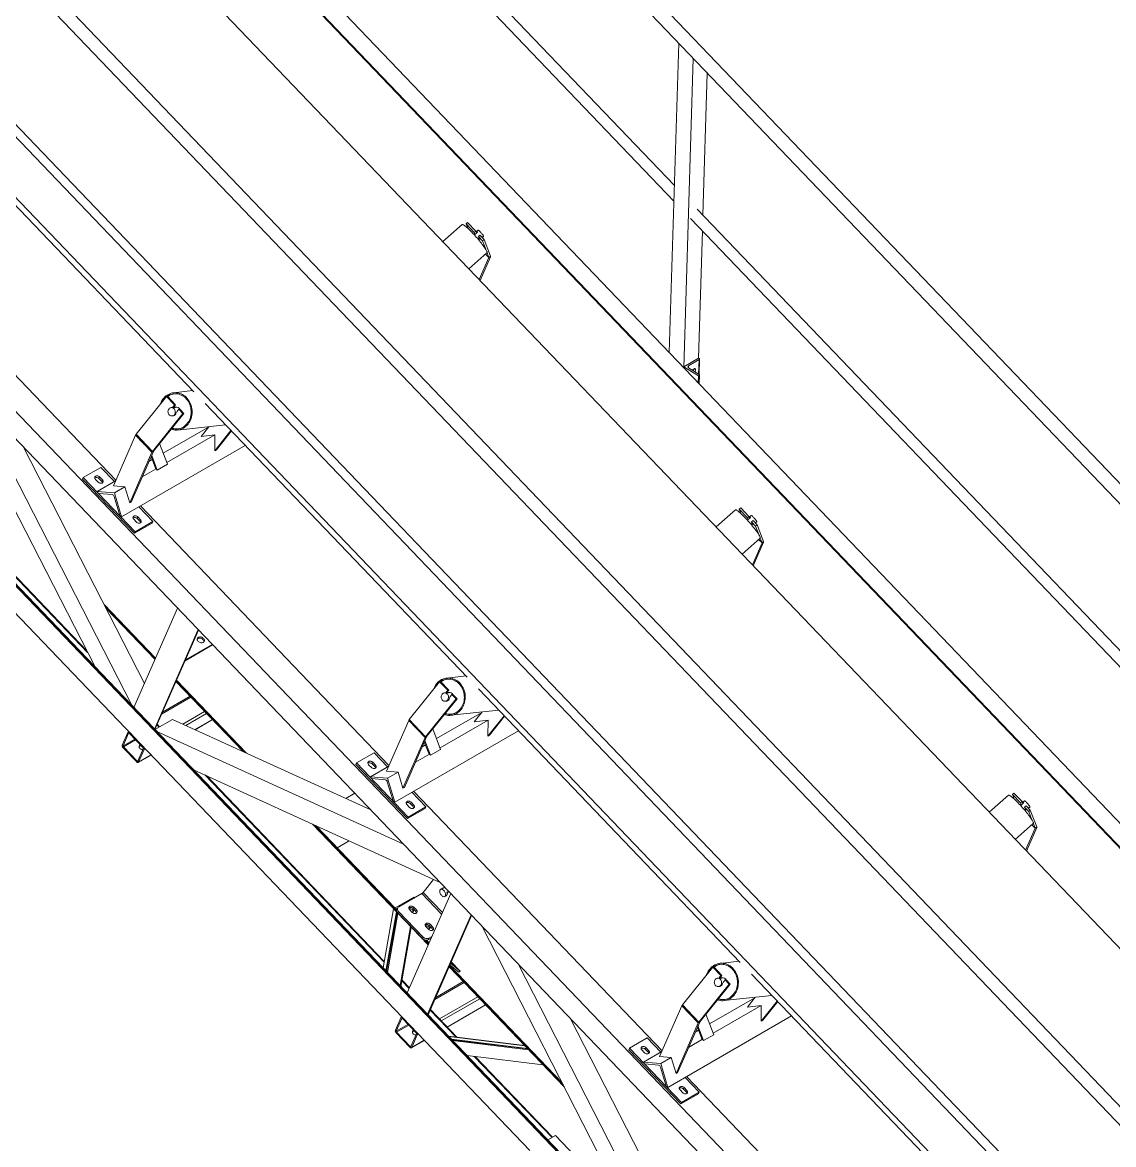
# Model space of a CAD drawing. Header units: millimetres. Extents: x 26816 to 90584, y 11074 to 56542.
# Drawn here: x 57001 to 59620, y 29909 to 32601 of the extents above; entities that cross this region are included whole.
import ezdxf

# ---------------------------------------------------------------- set-up
doc = ezdxf.new("R2010")
doc.units = ezdxf.units.MM
doc.layers.add('MAU_XANH', color=5, linetype='Continuous')

msp = doc.modelspace()

# ---------------------------------------------------------------- linework, layer by layer
at = {"layer": 'MAU_XANH', "linetype": 'Continuous', "lineweight": 0}
for p, q in [((50120.9, 40310.3), (67229.5, 22451.6)), ((49924.5, 40137.5), (68059.4, 21207.6)), ((49898.9, 40118.7), (68031.3, 21191.3)), ((49652, 39980.2), (67084.7, 21783.1)), ((49673, 39988.3), (67225.5, 21666.2)), ((49525.5, 39966.6), (66602.5, 22140.9)), ((54818, 33929.2), (60063, 28454.3)), ((62622.6, 28376), (57325, 33905.8)), ((54798.2, 33883.9), (60043.1, 28409)), ((57300.7, 33882.4), (62598.2, 28352.6)), ((54692.2, 33642.2), (59937.2, 28167.3)), ((54672.3, 33596.9), (58218.9, 29894.9)), ((54742.8, 33591.7), (59888.7, 28220.2)), ((59889.4, 28221.8), (54743.9, 33592.9)), ((57333.2, 33457.7), (58565, 32171.9)), ((58566.1, 32209.7), (57348.8, 33480.4)), ((57279, 33080.4), (62510.2, 27619.8)), ((57279.5, 33081.6), (62544.1, 27586.2)), ((57314.8, 33102), (62579.5, 27606.6)), ((57278.9, 33079.6), (62509.7, 27619.5)), ((58576.6, 32550.6), (58553.8, 31808.8)), ((58611.5, 32514.1), (58588.7, 31772.3)), ((58645.2, 32479), (58634.7, 32138.2)), ((56784.6, 32370.5), (57413.1, 31714.5)), ((59877.4, 30841), (58620.7, 32152.8)), ((56628.8, 32125), (57225.4, 31502.3)), ((58056.9, 32115.5), (58010.5, 32074.8)), ((58066.1, 32117.5), (58069.8, 32120.7)), ((58066.1, 32117.5), (58070.3, 32106.7)), ((58085.8, 32096.9), (58066.1, 32117.5)), ((58089.5, 32100.2), (58069.8, 32120.7)), ((58605.1, 32130), (59876.2, 30803.2)), ((58085.8, 32096.9), (58089.5, 32100.2)), ((58087.5, 32092.4), (58085.8, 32096.9)), ((58086.1, 32091.1), (58093.5, 32097.7)), ((58091.3, 32095.7), (58089.5, 32100.2)), ((58094.9, 32102.4), (58091.2, 32099.1)), ((58095.6, 32086.7), (58099.3, 32089.9)), ((58105.4, 32076.4), (58095.6, 32086.7)), ((58095.6, 32086.7), (58096.6, 32084)), ((58109.2, 32079.7), (58099.3, 32089.9)), ((58102.8, 32087.2), (58102.3, 32086.8)), ((58102.8, 32087.2), (58102.5, 32086.6)), ((58104.7, 32084.4), (58108.1, 32087.4)), ((58633.5, 32100.4), (58624.1, 31795.1)), ((58097.6, 32082.7), (58095.4, 32080.7)), ((58095.8, 32080.1), (58097.6, 32081.6)), ((58097.4, 32082.1), (58098.3, 32079.8)), ((58105.4, 32076.4), (58109.2, 32079.7)), ((58105.4, 32076.4), (58113.2, 32056.5)), ((58109.2, 32079.7), (58124.7, 32039.8)), ((58072.8, 32009.7), (58116.3, 32048)), ((58120.9, 32036.3), (58097.8, 31983.6)), ((58124.5, 32038.3), (58099.7, 31981.7)), ((58112.7, 32044.8), (58120.9, 32036.3)), ((58121, 32036.5), (58112.9, 32044.9)), ((58116.4, 32048.1), (58121, 32036.5)), ((58120.9, 32036.3), (58124.5, 32038.3)), ((58121, 32036.5), (58124.7, 32039.8)), ((56792.7, 31801.9), (57175.6, 31054.5)), ((58624.1, 31795.1), (58588.8, 31774.7)), ((58600.1, 31777), (58625.5, 31791.7)), ((58625.5, 31794.2), (58624.1, 31795.1)), ((58625.5, 31791.7), (58624.4, 31756.9)), ((58625.3, 31756.4), (58626.4, 31792.9)), ((58588.8, 31774.7), (58588.7, 31772.3)), ((58588.8, 31774.7), (58624.1, 31752.9)), ((58600.1, 31777), (58599.9, 31772)), ((58625.5, 31756.2), (58600.1, 31771.9)), ((58624.1, 31752.9), (58623.6, 31735.9)), ((58624.1, 31752.9), (58625.5, 31753.7)), ((58625.5, 31753.7), (58624.9, 31734.5)), ((58625.7, 31733.7), (58626.4, 31754.9)), ((56880.8, 31710), (57263.7, 30962.6)), ((57410.4, 31717.3), (57364.3, 31712.3)), ((57367.1, 31710), (57367, 31710)), ((57347, 31703.5), (57274.2, 31612.6)), ((57349.4, 31703.7), (57347, 31703.5)), ((57366.7, 31682.9), (57347, 31703.5)), ((57369.1, 31683.2), (57349.4, 31703.7)), ((57361.8, 31676.8), (57366.7, 31682.9)), ((57363.7, 31676.5), (57369.1, 31683.2)), ((57369.1, 31683.2), (57366.7, 31682.9)), ((57440.3, 31686.1), (58068.7, 31030.1)), ((57386.4, 31662.4), (57313.5, 31571.5)), ((57388.8, 31662.7), (57315.9, 31571.8)), ((57360.8, 31676.7), (57358.4, 31676.5)), ((57360.6, 31656.6), (57363, 31656.9)), ((57363.9, 31657), (57363.5, 31656.9)), ((57368.7, 31677), (57363.9, 31676.5)), ((57364, 31657), (57363.9, 31657)), ((57371.7, 31677.9), (57365.6, 31677.3)), ((57370.5, 31664.5), (57371.5, 31664.6)), ((57376.5, 31672.7), (57371.6, 31666.6)), ((57378.9, 31672.9), (57376.5, 31672.7)), ((57386.4, 31662.4), (57376.5, 31672.7)), ((57388.8, 31662.7), (57378.9, 31672.9)), ((57388.8, 31662.7), (57386.4, 31662.4)), ((57339.5, 31567.1), (57448, 31629.8)), ((57373.9, 31622.8), (57489.1, 31635.2)), ((57448.8, 31630.9), (57430.1, 31607.5)), ((57272.8, 31610.4), (57219.6, 31489)), ((57312.1, 31569.4), (57272.8, 31610.4)), ((57274.2, 31612.6), (57313.5, 31571.5)), ((57347.9, 31544.8), (57463.3, 31611.4)), ((57376, 31625.7), (57376.2, 31625.7)), ((57430.1, 31607.5), (57463.3, 31611.4)), ((57501.8, 31621.9), (57462.9, 31573.3)), ((57463.3, 31611.4), (57462.9, 31573.3)), ((57503, 31620.6), (57467, 31575.7)), ((57004.9, 31580.4), (57294.5, 31015)), ((57239.4, 31414.7), (57536.2, 31586)), ((57349.4, 31541.1), (57330.7, 31590.3)), ((57467, 31575.7), (57462.9, 31573.3)), ((57312.1, 31569.4), (57258.9, 31448)), ((57315.7, 31571.4), (57262.4, 31450)), ((57305.1, 31547.3), (57313.1, 31551.9)), ((57321, 31531), (57310.3, 31559.2)), ((57324.9, 31526.9), (57311.6, 31562.1)), ((57315.7, 31571.4), (57312.1, 31569.4)), ((57315.9, 31571.8), (57313.5, 31571.5)), ((57189.8, 31533.3), (57147.3, 31508.8)), ((57189.8, 31533.3), (57222.2, 31499.4)), ((57289.1, 31510.8), (57322.5, 31530.1)), ((57321, 31531), (57322.5, 31530.1)), ((57322.5, 31530.1), (57324.9, 31526.9)), ((57324.9, 31526.9), (57349.4, 31541.1)), ((57145.7, 31505.2), (57147.3, 31508.8)), ((57270.3, 31375.1), (57145.7, 31505.2)), ((57147.3, 31508.8), (57271.9, 31378.8)), ((57183.3, 31497.7), (57176.7, 31504.5)), ((57181, 31475.7), (57224.8, 31500.9)), ((57185, 31506.6), (57186.6, 31510.2)), ((57185, 31506.6), (57191.6, 31499.7)), ((57186.6, 31510.2), (57193.2, 31503.4)), ((57191.6, 31499.7), (57193.2, 31503.4)), ((56774.6, 31489.2), (57157.9, 31089)), ((57155.4, 31093.9), (56777, 31488.9)), ((57222, 31472.1), (57181, 31475.7)), ((57181, 31475.7), (57181.6, 31473.8)), ((57184.3, 31470.9), (57216.9, 31468.1)), ((57219.6, 31489), (57247.2, 31486.6)), ((57222, 31472.1), (57247.2, 31486.6)), ((57239.4, 31414.7), (57222, 31472.1)), ((57247.2, 31486.6), (57258.9, 31448)), ((57221.5, 31463.3), (57235.3, 31417.7)), ((57262.4, 31450), (57258.9, 31448)), ((57280.6, 31438.5), (57314.3, 31403.3)), ((57284.4, 31440.7), (57881, 30817.9)), ((57238.1, 31414.8), (57239.4, 31414.7)), ((57276.8, 31410.8), (57278.4, 31414.4)), ((57278.4, 31414.4), (57284.9, 31407.6)), ((58712.5, 31431.2), (58666.1, 31390.4)), ((58721.7, 31433.1), (58725.4, 31436.4)), ((58721.7, 31433.1), (58725.9, 31422.3)), ((58741.4, 31412.6), (58721.7, 31433.1)), ((58745.1, 31415.8), (58725.4, 31436.4)), ((58741.4, 31412.6), (58745.1, 31415.8)), ((58743.2, 31408), (58741.4, 31412.6)), ((58741.7, 31406.8), (58749.2, 31413.3)), ((58746.9, 31411.3), (58745.1, 31415.8)), ((58750.5, 31418), (58746.8, 31414.7)), ((57275, 31401.8), (57268.5, 31408.7)), ((57312.7, 31399.6), (57270.3, 31375.1)), ((57314.3, 31403.3), (57271.9, 31378.8)), ((57276.8, 31410.8), (57283.4, 31403.9)), ((57283.4, 31403.9), (57284.9, 31407.6)), ((57314.3, 31403.3), (57312.7, 31399.6)), ((58753.2, 31398.3), (58751, 31396.3)), ((58751.2, 31402.3), (58754.9, 31405.6)), ((58761.1, 31392), (58751.2, 31402.3)), ((58751.2, 31402.3), (58752.3, 31399.6)), ((58751.4, 31395.7), (58753.2, 31397.3)), ((58753, 31397.8), (58753.9, 31395.4)), ((58764.8, 31395.3), (58754.9, 31405.6)), ((58758.5, 31402.9), (58758, 31402.4)), ((58758.5, 31402.9), (58758.1, 31402.2)), ((58760.3, 31400), (58763.7, 31403)), ((58761.1, 31392), (58764.8, 31395.3)), ((58761.1, 31392), (58768.8, 31372.1)), ((58764.8, 31395.3), (58780.3, 31355.4)), ((57271.9, 31378.8), (57270.3, 31375.1)), ((58728.5, 31325.4), (58771.9, 31363.6)), ((58768.3, 31360.5), (58776.5, 31351.9)), ((58776.6, 31352.1), (58768.5, 31360.6)), ((58772.1, 31363.8), (58776.6, 31352.1)), ((58776.5, 31351.9), (58753.5, 31299.3)), ((58780.1, 31353.9), (58755.3, 31297.4)), ((58776.5, 31351.9), (58780.1, 31353.9)), ((58776.6, 31352.1), (58780.3, 31355.4)), ((57197.4, 31204.6), (57321, 31075.5)), ((57200.6, 31198.4), (57320.2, 31073.5)), ((57202.9, 31193.9), (57319.6, 31072.1)), ((57269.1, 30957), (57373.6, 31195.5)), ((57318.2, 30905.6), (57422.8, 31144.2)), ((57319, 30904.9), (57423.5, 31143.4)), ((57319.3, 30904.5), (57423.9, 31143)), ((57424.1, 31142.8), (57423.7, 31142.6)), ((57421.1, 31119.5), (57422.4, 31122.6)), ((57391.6, 31069.4), (57457.8, 31107.6)), ((57457.7, 31107.7), (57391.7, 31069.6)), ((57456.9, 31108.6), (57392.5, 31071.4)), ((57369.8, 31019.7), (57531.1, 30851.4)), ((57370.4, 31021.1), (57534.6, 30849.8)), ((57371.3, 31023.1), (57539.5, 30847.5)), ((58002.6, 31019.1), (57929.8, 30928.2)), ((58005, 31019.4), (58002.6, 31019.1)), ((58022.3, 30998.6), (58002.6, 31019.1)), ((58024.7, 30998.8), (58005, 31019.4)), ((58066.1, 31032.9), (58019.9, 31028)), ((58022.7, 31025.6), (58022.6, 31025.6)), ((57335.5, 30941.4), (57405.9, 30982)), ((57403.7, 30984.3), (57337.6, 30946.1)), ((58016.5, 30992.4), (58014.1, 30992.1)), ((58017.4, 30992.4), (58022.3, 30998.6)), ((58019.4, 30992.1), (58024.7, 30998.8)), ((58024.3, 30992.6), (58019.5, 30992.1)), ((58027.3, 30993.5), (58021.3, 30992.9)), ((58024.7, 30998.8), (58022.3, 30998.6)), ((58032.2, 30988.3), (58027.3, 30982.2)), ((58034.6, 30988.6), (58032.2, 30988.3)), ((58042, 30978.1), (58032.2, 30988.3)), ((58044.4, 30978.3), (58034.6, 30988.6)), ((58095.9, 31001.8), (58724.3, 30345.8)), ((58042, 30978.1), (57969.1, 30887.1)), ((58044.4, 30978.3), (57971.5, 30887.4)), ((58016.2, 30972.2), (58018.6, 30972.5)), ((58019.6, 30972.6), (58019, 30972.6)), ((58019.6, 30972.7), (58019.6, 30972.6)), ((58026.1, 30980.1), (58027.1, 30980.2)), ((58044.4, 30978.3), (58042, 30978.1)), ((57319.4, 30904.4), (57361.6, 30928.7)), ((57361.6, 30928.7), (57837.2, 30711.6)), ((57386.2, 30917.5), (57438.7, 30947.8)), ((57393.5, 30914.2), (57443.3, 30942.9)), ((57415.3, 30904.2), (57457.2, 30928.4)), ((57415.8, 30904), (57457.5, 30928.1)), ((57929.8, 30928.2), (57969.1, 30887.1)), ((57995.1, 30882.8), (58103.6, 30945.4)), ((58003.6, 30860.4), (58119, 30927)), ((58029.5, 30938.5), (58144.7, 30950.8)), ((58031.6, 30941.3), (58031.8, 30941.3)), ((58104.5, 30946.5), (58085.7, 30923.2)), ((58085.7, 30923.2), (58119, 30927)), ((58157.4, 30937.5), (58118.5, 30888.9)), ((58119, 30927), (58118.5, 30888.9)), ((58158.6, 30936.3), (58122.6, 30891.3)), ((57323.6, 30900), (57915.7, 30629.7)), ((57324.2, 30915.5), (57329.4, 30910.1)), ((57330.7, 30910.9), (57324.8, 30917.1)), ((57928.4, 30926.1), (57875.2, 30804.7)), ((57895, 30730.3), (58191.8, 30901.6)), ((57967.8, 30885), (57928.4, 30926.1)), ((58005, 30856.7), (57986.4, 30905.9)), ((57254.2, 30897.5), (57240.9, 30867.3)), ((57256.1, 30895.4), (57242.9, 30865.2)), ((57242.9, 30865.2), (57271.1, 30881.5)), ((57243.7, 30862.7), (57273, 30879.6)), ((57256.6, 30899.4), (57254.9, 30898.4)), ((57256.1, 30895.4), (57256.9, 30895.9)), ((57290.7, 30861.1), (57258, 30895.3)), ((57291.5, 30862.9), (57258.8, 30897.1)), ((57967.8, 30885), (57914.5, 30763.6)), ((57971.3, 30887), (57918.1, 30765.6)), ((57976.6, 30846.7), (57965.9, 30874.8)), ((57980.5, 30842.6), (57967.2, 30877.8)), ((57971.3, 30887), (57967.8, 30885)), ((57971.5, 30887.4), (57969.1, 30887.1)), ((58122.6, 30891.3), (58118.5, 30888.9)), ((57242.9, 30860.8), (57275.6, 30826.6)), ((57243.7, 30862.7), (57276.4, 30828.4)), ((57278.3, 30828.3), (57291.5, 30858.5)), ((57280.2, 30826.2), (57293.5, 30856.4)), ((57293.5, 30856.4), (57296.2, 30858)), ((57845.4, 30848.9), (57802.9, 30824.4)), ((57845.4, 30848.9), (57877.8, 30815.1)), ((57960.7, 30862.9), (57968.7, 30867.5)), ((57976.6, 30846.7), (57978.1, 30845.7)), ((57980.5, 30842.6), (58005, 30856.7)), ((57276.4, 30828.4), (57279, 30829.9)), ((57279.5, 30825.3), (57310.4, 30843.2)), ((57280.2, 30826.2), (57310.1, 30843.5)), ((57801.4, 30820.8), (57802.9, 30824.4)), ((57925.9, 30690.8), (57801.4, 30820.8)), ((57802.9, 30824.4), (57927.5, 30694.4)), ((57838.9, 30813.3), (57832.3, 30820.1)), ((57840.6, 30822.2), (57842.2, 30825.9)), ((57840.6, 30822.2), (57847.2, 30815.4)), ((57842.2, 30825.9), (57848.8, 30819)), ((57944.7, 30826.5), (57978.1, 30845.7)), ((57978.1, 30845.7), (57980.5, 30842.6)), ((57411.7, 30808.1), (58003.7, 30537.8)), ((57439, 30795.6), (57869.5, 30346.3)), ((57869.8, 30348.2), (57442.9, 30793.8)), ((57836.6, 30791.3), (57880.4, 30816.6)), ((57847.2, 30815.4), (57848.8, 30819)), ((57875.2, 30804.7), (57902.8, 30802.3)), ((57877.6, 30787.7), (57902.8, 30802.3)), ((57902.8, 30802.3), (57914.5, 30763.6)), ((57877.6, 30787.7), (57836.6, 30791.3)), ((57836.6, 30791.3), (57837.2, 30789.5)), ((57840, 30786.6), (57872.5, 30783.7)), ((57877.1, 30778.9), (57891, 30733.3)), ((57895, 30730.3), (57877.6, 30787.7)), ((57918.1, 30765.6), (57914.5, 30763.6)), ((57777.2, 30739), (57799, 30751.5)), ((57936.2, 30754.1), (57969.9, 30718.9)), ((57940, 30756.3), (58536.6, 30133.6)), ((59368.1, 30746.8), (59321.8, 30706)), ((59377.3, 30748.7), (59381.1, 30752)), ((59377.3, 30748.7), (59381.5, 30737.9)), ((59397, 30728.2), (59377.3, 30748.7)), ((59400.7, 30731.5), (59381.1, 30752)), ((57893.7, 30730.4), (57895, 30730.3)), ((57930.7, 30717.5), (57924.1, 30724.3)), ((57968.3, 30715.3), (57925.9, 30690.8)), ((57969.9, 30718.9), (57927.5, 30694.4)), ((57932.4, 30726.4), (57934, 30730)), ((57932.4, 30726.4), (57939, 30719.6)), ((57934, 30730), (57940.6, 30723.2)), ((57939, 30719.6), (57940.6, 30723.2)), ((57969.9, 30718.9), (57968.3, 30715.3)), ((59397, 30728.2), (59400.7, 30731.5)), ((59398.8, 30723.7), (59397, 30728.2)), ((59397.3, 30722.4), (59404.8, 30729)), ((59402.5, 30726.9), (59400.7, 30731.5)), ((59406.1, 30733.7), (59402.4, 30730.4)), ((59408.9, 30713.9), (59406.6, 30712)), ((59406.8, 30717.9), (59410.6, 30721.2)), ((59416.7, 30707.7), (59406.8, 30717.9)), ((59406.8, 30717.9), (59407.9, 30715.3)), ((59407, 30711.4), (59408.8, 30712.9)), ((59408.6, 30713.4), (59409.5, 30711)), ((59420.4, 30711), (59410.6, 30721.2)), ((59414.1, 30718.5), (59413.6, 30718.1)), ((59414.1, 30718.5), (59413.8, 30717.9)), ((59415.9, 30715.6), (59419.3, 30718.6)), ((57927.5, 30694.4), (57925.9, 30690.8)), ((59416.7, 30707.7), (59420.4, 30711)), ((59416.7, 30707.7), (59424.4, 30687.8)), ((59420.4, 30711), (59435.9, 30671.1)), ((57697.5, 30677.6), (57753.7, 30618.9)), ((57697.5, 30677.6), (57975.2, 30387.8)), ((57701.1, 30676), (57727.6, 30648.3)), ((57701.1, 30676), (57900.5, 30467.8)), ((57706, 30673.7), (57729, 30649.6)), ((57706, 30673.7), (57895.8, 30475.6)), ((59384.1, 30641), (59427.6, 30679.3)), ((59432.2, 30667.5), (59409.1, 30614.9)), ((59435.7, 30669.6), (59410.9, 30613)), ((59424, 30676.1), (59432.2, 30667.5)), ((59432.2, 30667.8), (59424.1, 30676.2)), ((59427.7, 30679.4), (59432.2, 30667.8)), ((59432.2, 30667.8), (59435.9, 30671.1)), ((59432.2, 30667.5), (59435.7, 30669.6)), ((57729, 30649.6), (57727.6, 30648.3)), ((57727.6, 30648.3), (57753.7, 30618.9)), ((57756.7, 30620.8), (57785.4, 30637.4)), ((57753.7, 30618.9), (57753.7, 30618.9)), ((57963.1, 30513.6), (57988, 30545)), ((58008.5, 30523.2), (58005, 30521.1)), ((58015, 30526), (58010.8, 30523.6)), ((58014, 30527.1), (58013, 30524.9)), ((57940.9, 30502.5), (57896.3, 30476.8)), ((57959.9, 30510.9), (57904.7, 30479)), ((57924.7, 30272.6), (58029.3, 30511.1)), ((57940.9, 30502.5), (57942.5, 30500.8)), ((57959.9, 30510.9), (58007.4, 30461.3)), ((58009.2, 30465.4), (57963.1, 30513.6)), ((58015, 30503.8), (58018.5, 30505.9)), ((58020, 30514), (58023.4, 30516.1)), ((58020.5, 30509.3), (58023.8, 30516.8)), ((57867.1, 30332.7), (57892.1, 30474.5)), ((57896.3, 30476.8), (57895.5, 30475)), ((57895.5, 30475), (57900, 30470.3)), ((57895.5, 30474.4), (57900.1, 30469.6)), ((57896.3, 30476.8), (57900.5, 30472.5)), ((57902.1, 30476.2), (57900.5, 30472.6)), ((57930.6, 30472.7), (57937.1, 30465.9)), ((57938.9, 30474.8), (57940.5, 30478.4)), ((57938.9, 30474.8), (57945.4, 30468)), ((57947, 30471.6), (57940.5, 30478.4)), ((57945.4, 30468), (57947, 30471.6)), ((57873.8, 30325.7), (57898.8, 30467.5)), ((57875.5, 30323.9), (57900.5, 30465.8)), ((57877.7, 30321.7), (57902.6, 30463.5)), ((57904.2, 30468.1), (57902.6, 30464.5)), ((57902.6, 30464.5), (57961.6, 30402.9)), ((57904.2, 30468.1), (57963.2, 30406.5)), ((57973.8, 30221.3), (58078.4, 30459.8)), ((57974.6, 30220.5), (58079.2, 30459.1)), ((57974.9, 30220.1), (58079.5, 30458.7)), ((57907.6, 30290.4), (57932.6, 30432.2)), ((57909.8, 30288.2), (57934.7, 30430)), ((57969.9, 30431.6), (57976.4, 30424.8)), ((57978.2, 30433.7), (57979.8, 30437.4)), ((57978.2, 30433.7), (57984.8, 30426.9)), ((57986.3, 30430.5), (57979.8, 30437.4)), ((57984.8, 30426.9), (57986.3, 30430.5)), ((58104, 30433.2), (58486.8, 29685.8)), ((57961.6, 30402.9), (57963.2, 30406.5)), ((57965.1, 30400.4), (57975.8, 30389.2)), ((57967.2, 30399.5), (57976.2, 30390.1)), ((57968, 30399.3), (57976.4, 30390.6)), ((57970.8, 30399), (57977.2, 30392.4)), ((57982.4, 30404.3), (57975.2, 30400.1)), ((57976.8, 30403.8), (57975.2, 30400.1)), ((57984, 30407.9), (57976.8, 30403.8)), ((58025.4, 30335.3), (58302, 30046.6)), ((58026.1, 30336.7), (58299.7, 30051.1)), ((58026.9, 30338.7), (58296.5, 30057.3)), ((58049, 30322.4), (58027.4, 30339.7)), ((58028.7, 30342.8), (58029.2, 30343.3)), ((58029.2, 30343.3), (58029, 30343.5)), ((58029.2, 30343.3), (58051.9, 30325.2)), ((58051.9, 30325.2), (58030.7, 30347.3)), ((58192, 30341.2), (58574.9, 29593.8)), ((58658.3, 30334.8), (58585.4, 30243.8)), ((58660.7, 30335), (58658.3, 30334.8)), ((58677.9, 30314.2), (58658.3, 30334.8)), ((58680.3, 30314.5), (58660.7, 30335)), ((58721.7, 30348.5), (58675.6, 30343.6)), ((58678.4, 30341.3), (58678.2, 30341.3)), ((58051.9, 30325.2), (58049, 30322.4)), ((58672.1, 30308), (58669.7, 30307.8)), ((58673, 30308.1), (58677.9, 30314.2)), ((58675, 30307.8), (58680.3, 30314.5)), ((58679.9, 30308.3), (58675.1, 30307.7)), ((58682.9, 30309.2), (58676.9, 30308.5)), ((58680.3, 30314.5), (58677.9, 30314.2)), ((58751.5, 30317.4), (59380, 29661.4)), ((57912.1, 30301.7), (57929.5, 30283.6)), ((57930.2, 30285.2), (57912.5, 30303.6)), ((57991.1, 30257), (58061.5, 30297.7)), ((58059.3, 30299.9), (57993.2, 30261.8)), ((58697.6, 30293.7), (58624.7, 30202.8)), ((58700, 30293.9), (58627.1, 30203)), ((58671.8, 30287.9), (58674.2, 30288.1)), ((58675.2, 30288.2), (58674.6, 30288.2)), ((58675.2, 30288.3), (58675.2, 30288.2)), ((58681.7, 30295.7), (58682.7, 30295.8)), ((58687.8, 30304), (58682.9, 30297.9)), ((58690.2, 30304.2), (58687.8, 30304)), ((58697.6, 30293.7), (58687.8, 30304)), ((58700, 30293.9), (58690.2, 30304.2)), ((58700, 30293.9), (58697.6, 30293.7)), ((58002, 30210.2), (58094.3, 30263.4)), ((58006.7, 30205.3), (58098.9, 30258.6)), ((58650.7, 30198.4), (58759.2, 30261)), ((58685.1, 30254.1), (58800.3, 30266.4)), ((58687.3, 30256.9), (58687.4, 30257)), ((58760.1, 30262.1), (58741.4, 30238.8)), ((57979.8, 30231.1), (58041.3, 30166.9)), ((58043.8, 30166.6), (57980.5, 30232.7)), ((58020.6, 30190.8), (58112.9, 30244)), ((58020.9, 30190.5), (58113.1, 30243.7)), ((58584, 30241.7), (58530.8, 30120.3)), ((58623.4, 30200.6), (58584, 30241.7)), ((58585.4, 30243.8), (58624.7, 30202.8)), ((58659.2, 30176.1), (58774.6, 30242.7)), ((58741.4, 30238.8), (58774.6, 30242.7)), ((58813.1, 30253.1), (58774.1, 30204.6)), ((58774.6, 30242.7), (58774.1, 30204.6)), ((58814.3, 30251.9), (58778.2, 30206.9)), ((57909.8, 30213.1), (57896.5, 30182.9)), ((57911.7, 30211.1), (57898.5, 30180.9)), ((57912.2, 30215), (57910.6, 30214)), ((57911.7, 30211.1), (57912.5, 30211.5)), ((57946.4, 30176.7), (57913.6, 30210.9)), ((57947.2, 30178.5), (57914.4, 30212.7)), ((58316.1, 30211.7), (58605.8, 29646.3)), ((58550.7, 30046), (58847.4, 30217.3)), ((58623.4, 30200.6), (58570.1, 30079.2)), ((58626.9, 30202.7), (58573.7, 30081.3)), ((58626.9, 30202.7), (58623.4, 30200.6)), ((58627.1, 30203), (58624.7, 30202.8)), ((58660.6, 30172.3), (58642, 30221.5)), ((58778.2, 30206.9), (58774.1, 30204.6)), ((57898.5, 30180.9), (57926.7, 30197.2)), ((57898.5, 30176.5), (57931.3, 30142.3)), ((57899.3, 30178.3), (57928.6, 30195.2)), ((57899.3, 30178.3), (57932.1, 30144.1)), ((57933.9, 30143.9), (57947.1, 30174.1)), ((57949.1, 30172.1), (57951.8, 30173.6)), ((58616.3, 30178.6), (58624.3, 30183.2)), ((58632.2, 30162.3), (58621.6, 30190.5)), ((58636.1, 30158.2), (58622.8, 30193.4)), ((57935.1, 30141), (57966, 30158.8)), ((57935.9, 30141.9), (57949.1, 30172.1)), ((57935.9, 30141.9), (57965.7, 30159.1)), ((58206, 30146.8), (58023.9, 30169)), ((58207.2, 30145.5), (58025.1, 30167.8)), ((58213.1, 30139.4), (58030.9, 30161.7)), ((58214.3, 30138.2), (58032.1, 30160.4)), ((58216, 30136.4), (58033.8, 30158.6)), ((58501, 30164.6), (58458.6, 30140.1)), ((58501, 30164.6), (58533.4, 30130.7)), ((58600.3, 30142.1), (58633.8, 30161.4)), ((58632.2, 30162.3), (58633.8, 30161.4)), ((58633.8, 30161.4), (58636.1, 30158.2)), ((58636.1, 30158.2), (58660.6, 30172.3)), ((57932.1, 30144.1), (57934.6, 30145.6)), ((58250.5, 30100.3), (58068.4, 30122.6)), ((58085.8, 30120.5), (58272.4, 29925.7)), ((58273.7, 29926.5), (58088.3, 30120.2)), ((58457, 30136.5), (58458.6, 30140.1)), ((58581.5, 30006.4), (58457, 30136.5)), ((58458.6, 30140.1), (58583.1, 30010)), ((58494.5, 30128.9), (58487.9, 30135.8)), ((58492.2, 30106.9), (58536, 30132.2)), ((58496.2, 30137.9), (58497.8, 30141.5)), ((58496.2, 30137.9), (58502.8, 30131)), ((58497.8, 30141.5), (58504.4, 30134.7)), ((58502.8, 30131), (58504.4, 30134.7)), ((58530.8, 30120.3), (58558.4, 30117.9)), ((58533.3, 30103.4), (58492.2, 30106.9)), ((58492.2, 30106.9), (58492.8, 30105.1)), ((58495.6, 30102.2), (58528.1, 30099.4)), ((58532.8, 30094.5), (58546.6, 30049)), ((58533.3, 30103.4), (58558.4, 30117.9)), ((58550.7, 30046), (58533.3, 30103.4)), ((58558.4, 30117.9), (58570.1, 30079.2)), ((58573.7, 30081.3), (58570.1, 30079.2)), ((58591.8, 30069.7), (58625.6, 30034.5)), ((58595.6, 30071.9), (59192.2, 29449.2)), ((58549.4, 30046.1), (58550.7, 30046)), ((58586.3, 30033.1), (58579.7, 30040)), ((58588, 30042.1), (58589.6, 30045.7)), ((58588, 30042.1), (58594.6, 30035.2)), ((58589.6, 30045.7), (58596.2, 30038.8)), ((58594.6, 30035.2), (58596.2, 30038.8)), ((58624, 30030.9), (58581.5, 30006.4)), ((58625.6, 30034.5), (58583.1, 30010)), ((58625.6, 30034.5), (58624, 30030.9)), ((58583.1, 30010), (58581.5, 30006.4)), ((58280.5, 29930.4), (58262.4, 29920)), ((58385.4, 29820.9), (58280.5, 29930.4))]:
    msp.add_line(p, q, dxfattribs=at)
at = {"layer": 'MAU_XANH', "linetype": 'Continuous', "lineweight": 0, "flags": 128}
for points in [[(58116.3, 32048), (58116.5, 32048.3), (58116.6, 32049), (58116.4, 32050), (58116, 32051.1), (58115.4, 32052.6), (58114.5, 32054.2), (58113.4, 32056.1), (58112.1, 32058.1), (58110.7, 32060.4), (58109, 32062.8), (58107.1, 32065.4), (58105.1, 32068.1), (58102.9, 32070.9), (58100.7, 32073.7), (58098.3, 32076.7), (58095.8, 32079.7), (58093.2, 32082.7), (58090.6, 32085.7), (58087.9, 32088.7), (58085.3, 32091.6), (58082.6, 32094.4), (58080, 32097.1), (58077.5, 32099.8), (58075, 32102.2), (58072.6, 32104.6), (58070.3, 32106.7), (58068.1, 32108.6), (58066.1, 32110.4), (58064.2, 32111.9), (58062.5, 32113.2), (58061, 32114.2), (58059.8, 32115), (58058.7, 32115.5), (58057.8, 32115.7), (58057.2, 32115.7), (58056.9, 32115.5)], [(58084.7, 32092.2), (58085.1, 32091.9), (58086.1, 32091.1)], [(58092.3, 32096.6), (58091.9, 32097.1), (58091.4, 32098), (58091.1, 32098.7), (58091.1, 32099.1), (58091.4, 32099.1), (58091.9, 32098.9), (58092.6, 32098.4), (58093.5, 32097.7)], [(58108.1, 32087.4), (58108.1, 32087.4), (58108.1, 32087.7), (58108, 32088.2), (58107.5, 32089), (58106.9, 32090), (58106.1, 32091.2), (58105.1, 32092.5), (58103.9, 32093.9), (58102.7, 32095.4), (58101.4, 32096.8), (58100.2, 32098.1), (58099, 32099.4), (58097.8, 32100.4), (58096.9, 32101.3), (58096, 32101.9), (58095.4, 32102.3), (58095, 32102.4), (58094.9, 32102.4)], [(58098.3, 32079.8), (58097.5, 32080.3), (58096.8, 32080.9)], [(58609.7, 31766), (58610.5, 31767.2), (58611.5, 31768.3), (58612.5, 31769.2), (58613.6, 31769.8), (58614.6, 31770.1), (58615.5, 31770.1), (58616.2, 31769.7), (58616.8, 31769), (58617.1, 31768), (58617.1, 31766.9), (58616.9, 31765.6), (58616.4, 31764.2), (58615.7, 31762.9), (58615.4, 31762.5)], [(57358.3, 31624.7), (57361, 31623.9), (57364.5, 31623.1), (57367.9, 31622.7), (57371.4, 31622.7), (57374.9, 31623), (57378.3, 31623.6), (57381.7, 31624.6), (57385, 31625.9), (57388.1, 31627.6), (57391.1, 31629.5), (57393.9, 31631.8), (57396.5, 31634.3), (57398.9, 31637.2), (57401.1, 31640.2), (57403, 31643.4), (57404.7, 31646.9), (57406, 31650.5), (57407.1, 31654.2), (57407.9, 31658.1), (57408.4, 31662), (57408.6, 31666), (57408.5, 31669.9), (57408, 31673.9), (57407.3, 31677.8), (57406.2, 31681.6), (57404.9, 31685.4), (57403.3, 31688.9), (57401.4, 31692.3), (57399.3, 31695.6), (57396.9, 31698.6), (57394.3, 31701.3), (57391.6, 31703.8), (57388.6, 31706), (57385.5, 31707.9), (57382.3, 31709.5), (57378.9, 31710.8), (57375.5, 31711.7), (57372, 31712.3), (57368.5, 31712.5), (57365, 31712.4), (57361.6, 31711.9), (57358.2, 31711.1), (57354.9, 31709.9), (57351.7, 31708.4), (57348.6, 31706.6), (57345.7, 31704.5), (57343, 31702.1), (57340.5, 31699.4), (57338.2, 31696.5), (57336.1, 31693.3), (57334.4, 31690), (57332.8, 31686.5), (57332.4, 31685.2)], [(57360, 31626.7), (57362.3, 31626.1), (57365.7, 31625.4), (57369.1, 31625.1), (57372.5, 31625.2), (57375.8, 31625.6), (57379.1, 31626.4), (57382.3, 31627.5), (57385.5, 31628.9), (57388.4, 31630.7), (57391.3, 31632.7), (57393.9, 31635.1), (57396.3, 31637.7), (57398.5, 31640.6), (57400.5, 31643.7), (57402.2, 31646.9), (57403.6, 31650.4), (57404.8, 31654), (57405.6, 31657.7), (57406.2, 31661.5), (57406.4, 31665.4), (57406.3, 31669.2), (57405.9, 31673.1), (57405.2, 31676.9), (57404.3, 31680.6), (57403, 31684.2), (57401.4, 31687.7), (57399.6, 31691), (57397.5, 31694.1), (57395.2, 31697), (57392.7, 31699.7), (57390, 31702.1), (57387.1, 31704.2), (57384, 31706), (57380.8, 31707.5), (57377.6, 31708.6), (57374.2, 31709.4), (57370.9, 31709.9), (57367.5, 31710), (57364.1, 31709.8), (57360.7, 31709.2), (57357.5, 31708.3), (57354.3, 31707), (57351.3, 31705.4), (57348.6, 31703.6)], [(57352.1, 31661.4), (57353.1, 31659.9), (57354.4, 31658.6), (57355.8, 31657.6), (57357.4, 31656.9), (57359.1, 31656.6), (57360.7, 31656.6), (57362.4, 31657), (57363.9, 31657.7), (57365.2, 31658.8), (57366.4, 31660.1), (57367.3, 31661.7), (57367.9, 31663.4), (57368.2, 31665.3), (57368.2, 31667.2), (57367.9, 31669.1), (57367.3, 31670.8), (57366.4, 31672.5), (57365.3, 31673.9), (57363.9, 31675), (57362.4, 31675.9), (57360.8, 31676.4), (57359.1, 31676.5), (57357.5, 31676.3), (57355.9, 31675.8), (57354.4, 31674.9), (57353.2, 31673.7), (57352.1, 31672.2), (57351.4, 31670.5), (57350.9, 31668.7), (57350.7, 31666.9), (57350.9, 31665), (57351.4, 31663.1), (57352.1, 31661.4)], [(57360.8, 31676.7), (57362.2, 31676.8), (57363.9, 31676.5)], [(57176.7, 31504.5), (57175.8, 31505.6), (57175.2, 31506.9), (57174.9, 31508.1), (57175, 31509.3), (57175.4, 31510.4), (57176.1, 31511.4), (57177.1, 31512.2), (57178.3, 31512.7), (57179.7, 31512.9), (57181.1, 31512.9), (57182.7, 31512.6), (57184.1, 31512), (57185.5, 31511.2), (57186.6, 31510.2)], [(57193.2, 31503.4), (57194.1, 31502.2), (57194.7, 31501), (57194.9, 31499.8), (57194.9, 31498.6), (57194.5, 31497.4), (57193.8, 31496.5), (57192.8, 31495.7), (57191.6, 31495.2), (57190.2, 31495), (57188.7, 31495), (57187.2, 31495.3), (57185.7, 31495.9), (57184.4, 31496.7), (57183.3, 31497.7)], [(57268.5, 31408.7), (57267.6, 31409.8), (57267, 31411.1), (57266.7, 31412.3), (57266.8, 31413.5), (57267.2, 31414.6), (57267.9, 31415.6), (57268.8, 31416.3), (57270.1, 31416.9), (57271.4, 31417.1), (57272.9, 31417.1), (57274.4, 31416.8), (57275.9, 31416.2), (57277.2, 31415.4), (57278.4, 31414.4)], [(58771.9, 31363.6), (58772.2, 31364), (58772.2, 31364.7), (58772.1, 31365.6), (58771.6, 31366.8), (58771, 31368.2), (58770.1, 31369.8), (58769.1, 31371.7), (58767.8, 31373.8), (58766.3, 31376), (58764.6, 31378.4), (58762.7, 31381), (58760.7, 31383.7), (58758.6, 31386.5), (58756.3, 31389.4), (58753.9, 31392.3), (58751.4, 31395.3), (58748.8, 31398.3), (58746.2, 31401.3), (58743.6, 31404.3), (58740.9, 31407.2), (58738.3, 31410), (58735.6, 31412.8), (58733.1, 31415.4), (58730.6, 31417.9), (58728.2, 31420.2), (58725.9, 31422.3), (58723.7, 31424.3), (58721.7, 31426), (58719.8, 31427.5), (58718.2, 31428.8), (58716.7, 31429.8), (58715.4, 31430.6), (58714.3, 31431.1), (58713.4, 31431.4), (58712.8, 31431.3), (58712.5, 31431.2)], [(58747.9, 31412.2), (58747.5, 31412.7), (58747, 31413.6), (58746.7, 31414.3), (58746.7, 31414.7), (58747, 31414.8), (58747.5, 31414.6), (58748.2, 31414.1), (58749.2, 31413.3)], [(58763.7, 31403), (58763.7, 31403), (58763.8, 31403.3), (58763.6, 31403.9), (58763.2, 31404.7), (58762.5, 31405.7), (58761.7, 31406.9), (58760.7, 31408.2), (58759.5, 31409.6), (58758.3, 31411), (58757.1, 31412.4), (58755.8, 31413.8), (58754.6, 31415), (58753.5, 31416.1), (58752.5, 31416.9), (58751.6, 31417.6), (58751, 31418), (58750.6, 31418.1), (58750.5, 31418)], [(57284.9, 31407.6), (57285.8, 31406.4), (57286.4, 31405.2), (57286.7, 31404), (57286.7, 31402.7), (57286.3, 31401.6), (57285.6, 31400.7), (57284.6, 31399.9), (57283.4, 31399.4), (57282, 31399.1), (57280.5, 31399.2), (57279, 31399.5), (57277.5, 31400.1), (57276.2, 31400.9), (57275, 31401.8)], [(58740.3, 31407.9), (58740.8, 31407.5), (58741.7, 31406.8)], [(58753.9, 31395.4), (58753.2, 31395.9), (58752.4, 31396.6)], [(57423.2, 31115.7), (57422.2, 31117), (57421.4, 31118.4), (57421, 31119.9), (57420.9, 31121.3), (57421.2, 31122.7), (57421.8, 31123.9), (57422.8, 31124.9), (57424, 31125.7), (57425.5, 31126.3), (57427.1, 31126.5), (57428.8, 31126.5), (57430.6, 31126.2), (57432.3, 31125.6), (57433.9, 31124.7), (57435.3, 31123.7), (57436.5, 31122.4), (57437.4, 31121.1), (57438, 31119.6), (57438.3, 31118.2), (57438.1, 31116.8), (57437.7, 31115.5), (57436.9, 31114.4), (57435.8, 31113.4), (57434.5, 31112.8), (57432.9, 31112.3), (57431.2, 31112.2), (57429.5, 31112.4), (57427.7, 31112.9), (57426.1, 31113.6), (57424.5, 31114.6), (57423.2, 31115.7)], [(57420.9, 31121.4), (57421.5, 31121.9), (57422.7, 31122.7), (57424.1, 31123.3), (57425.8, 31123.5), (57427.5, 31123.5), (57429.2, 31123.2), (57431, 31122.6), (57432.6, 31121.7), (57434, 31120.7), (57435.2, 31119.4), (57436.1, 31118), (57436.7, 31116.6), (57436.9, 31115.2), (57436.9, 31114.4)], [(58014, 30940.3), (58016.6, 30939.5), (58020.1, 30938.8), (58023.6, 30938.3), (58027.1, 30938.3), (58030.5, 30938.6), (58034, 30939.2), (58037.3, 30940.2), (58040.6, 30941.6), (58043.7, 30943.2), (58046.7, 30945.2), (58049.5, 30947.4), (58052.1, 30950), (58054.5, 30952.8), (58056.7, 30955.8), (58058.6, 30959.1), (58060.3, 30962.5), (58061.7, 30966.1), (58062.7, 30969.9), (58063.5, 30973.7), (58064, 30977.6), (58064.2, 30981.6), (58064.1, 30985.6), (58063.6, 30989.5), (58062.9, 30993.4), (58061.9, 30997.3), (58060.5, 31001), (58058.9, 31004.6), (58057, 31008), (58054.9, 31011.2), (58052.5, 31014.2), (58050, 31017), (58047.2, 31019.4), (58044.2, 31021.7), (58041.1, 31023.6), (58037.9, 31025.2), (58034.5, 31026.4), (58031.1, 31027.3), (58027.6, 31027.9), (58024.2, 31028.1), (58020.7, 31028), (58017.2, 31027.6), (58013.8, 31026.7), (58010.5, 31025.6), (58007.3, 31024.1), (58004.2, 31022.3), (58001.3, 31020.2), (57998.6, 31017.7), (57996.1, 31015.1), (57993.8, 31012.1), (57991.8, 31009), (57990, 31005.6), (57988.5, 31002.1), (57988, 31000.8)], [(58015.6, 30942.4), (58017.9, 30941.7), (58021.3, 30941.1), (58024.7, 30940.8), (58028.1, 30940.8), (58031.4, 30941.3), (58034.7, 30942), (58038, 30943.1), (58041.1, 30944.6), (58044.1, 30946.3), (58046.9, 30948.4), (58049.5, 30950.7), (58051.9, 30953.3), (58054.1, 30956.2), (58056.1, 30959.3), (58057.8, 30962.6), (58059.2, 30966), (58060.4, 30969.6), (58061.2, 30973.4), (58061.8, 30977.1), (58062, 30981), (58061.9, 30984.9), (58061.6, 30988.7), (58060.9, 30992.5), (58059.9, 30996.2), (58058.6, 30999.9), (58057, 31003.3), (58055.2, 31006.7), (58053.1, 31009.8), (58050.8, 31012.7), (58048.3, 31015.3), (58045.6, 31017.7), (58042.7, 31019.8), (58039.6, 31021.6), (58036.5, 31023.1), (58033.2, 31024.3), (58029.9, 31025.1), (58026.5, 31025.5), (58023.1, 31025.6), (58019.7, 31025.4), (58016.4, 31024.8), (58013.1, 31023.9), (58009.9, 31022.6), (58006.9, 31021), (58004.2, 31019.3)], [(58007.7, 30977.1), (58008.8, 30975.5), (58010, 30974.2), (58011.5, 30973.2), (58013, 30972.6), (58014.7, 30972.2), (58016.4, 30972.3), (58018, 30972.6), (58019.5, 30973.4), (58020.9, 30974.4), (58022, 30975.8), (58022.9, 30977.3), (58023.5, 30979.1), (58023.9, 30980.9), (58023.9, 30982.8), (58023.6, 30984.7), (58022.9, 30986.5), (58022, 30988.1), (58020.9, 30989.5), (58019.5, 30990.7), (58018, 30991.5), (58016.4, 30992), (58014.7, 30992.2), (58013.1, 30992), (58011.5, 30991.4), (58010.1, 30990.5), (58008.8, 30989.3), (58007.8, 30987.8), (58007, 30986.2), (58006.5, 30984.4), (58006.4, 30982.5), (58006.5, 30980.6), (58007, 30978.8), (58007.7, 30977.1)], [(58016.5, 30992.4), (58017.8, 30992.4), (58019.5, 30992.1)], [(58027, 30993.6), (58027, 30993.5), (58026.7, 30993.5)], [(57258.8, 30897.1), (57258.1, 30897.7), (57257.4, 30898.2), (57256.7, 30898.5), (57256.1, 30898.6), (57255.4, 30898.6), (57254.9, 30898.4), (57254.5, 30898), (57254.2, 30897.5)], [(57258, 30895.3), (57257.7, 30895.5), (57257.4, 30895.7), (57257.1, 30895.8), (57256.9, 30895.9), (57256.6, 30895.9), (57256.4, 30895.8), (57256.3, 30895.7), (57256.1, 30895.4)], [(57284.9, 30867.2), (57283.7, 30866.7), (57282.8, 30865.9), (57282.1, 30865), (57281.7, 30863.8), (57281.6, 30862.6), (57281.9, 30861.4), (57282.5, 30860.2), (57283.4, 30859), (57284.5, 30858), (57285.9, 30857.2), (57287.3, 30856.7), (57288.8, 30856.4), (57290.3, 30856.3), (57290.6, 30856.3)], [(57275.6, 30826.6), (57276.3, 30826), (57277, 30825.6), (57277.7, 30825.2), (57278.4, 30825.1), (57279, 30825.1), (57279.5, 30825.3), (57279.9, 30825.7), (57280.2, 30826.2)], [(57276.4, 30828.4), (57276.7, 30828.2), (57277, 30828), (57277.3, 30827.9), (57277.5, 30827.8), (57277.8, 30827.8), (57278, 30827.9), (57278.2, 30828.1), (57278.3, 30828.3)], [(57832.3, 30820.1), (57831.4, 30821.3), (57830.8, 30822.5), (57830.5, 30823.8), (57830.6, 30825), (57831, 30826.1), (57831.7, 30827), (57832.7, 30827.8), (57833.9, 30828.3), (57835.3, 30828.6), (57836.8, 30828.5), (57838.3, 30828.2), (57839.7, 30827.7), (57841.1, 30826.9), (57842.2, 30825.9)], [(57848.8, 30819), (57849.7, 30817.9), (57850.3, 30816.7), (57850.6, 30815.4), (57850.5, 30814.2), (57850.1, 30813.1), (57849.4, 30812.1), (57848.4, 30811.4), (57847.2, 30810.8), (57845.8, 30810.6), (57844.3, 30810.6), (57842.8, 30810.9), (57841.4, 30811.5), (57840, 30812.3), (57838.9, 30813.3)], [(59427.6, 30679.3), (59427.8, 30679.6), (59427.8, 30680.3), (59427.7, 30681.2), (59427.3, 30682.4), (59426.6, 30683.8), (59425.8, 30685.5), (59424.7, 30687.3), (59423.4, 30689.4), (59421.9, 30691.7), (59420.2, 30694.1), (59418.4, 30696.6), (59416.3, 30699.3), (59414.2, 30702.1), (59411.9, 30705), (59409.5, 30708), (59407, 30711), (59404.4, 30714), (59401.8, 30717), (59399.2, 30719.9), (59396.5, 30722.8), (59393.9, 30725.7), (59391.3, 30728.4), (59388.7, 30731), (59386.2, 30733.5), (59383.8, 30735.8), (59381.5, 30738), (59379.3, 30739.9), (59377.3, 30741.6), (59375.5, 30743.2), (59373.8, 30744.4), (59372.3, 30745.5), (59371, 30746.2), (59369.9, 30746.7), (59369, 30747), (59368.4, 30747), (59368.1, 30746.8)], [(57924.1, 30724.3), (57923.2, 30725.5), (57922.6, 30726.7), (57922.3, 30727.9), (57922.4, 30729.2), (57922.8, 30730.3), (57923.5, 30731.2), (57924.5, 30732), (57925.7, 30732.5), (57927.1, 30732.7), (57928.6, 30732.7), (57930.1, 30732.4), (57931.5, 30731.8), (57932.9, 30731), (57934, 30730)], [(57940.6, 30723.2), (57941.5, 30722.1), (57942.1, 30720.8), (57942.3, 30719.6), (57942.3, 30718.4), (57941.9, 30717.3), (57941.2, 30716.3), (57940.2, 30715.6), (57939, 30715), (57937.6, 30714.8), (57936.1, 30714.8), (57934.6, 30715.1), (57933.1, 30715.7), (57931.8, 30716.5), (57930.7, 30717.5)], [(59395.9, 30723.5), (59396.4, 30723.2), (59397.3, 30722.4)], [(59403.5, 30727.8), (59403.2, 30728.4), (59402.6, 30729.3), (59402.4, 30729.9), (59402.4, 30730.3), (59402.6, 30730.4), (59403.1, 30730.2), (59403.8, 30729.7), (59404.8, 30729)], [(59419.3, 30718.6), (59419.3, 30718.6), (59419.4, 30718.9), (59419.2, 30719.5), (59418.8, 30720.3), (59418.1, 30721.3), (59417.3, 30722.5), (59416.3, 30723.8), (59415.2, 30725.2), (59413.9, 30726.6), (59412.7, 30728.1), (59411.4, 30729.4), (59410.2, 30730.6), (59409.1, 30731.7), (59408.1, 30732.6), (59407.3, 30733.2), (59406.6, 30733.6), (59406.2, 30733.7), (59406.1, 30733.7)], [(59409.5, 30711), (59408.8, 30711.6), (59408, 30712.2)], [(58008.5, 30523.2), (58009.6, 30523.6), (58010.8, 30523.6)], [(58007.3, 30506.4), (58008.6, 30505.3), (58009.9, 30504.3), (58011.3, 30503.7), (58012.6, 30503.4), (58013.8, 30503.4), (58014.8, 30503.7), (58015.7, 30504.4), (58016.4, 30505.4), (58016.8, 30506.6), (58017, 30508), (58017, 30509.6), (58016.6, 30511.3), (58016.1, 30513), (58015.3, 30514.7), (58014.3, 30516.4), (58013.2, 30517.8), (58012, 30519.1), (58010.7, 30520.2), (58009.3, 30521), (58008, 30521.5), (58006.7, 30521.6), (58005.6, 30521.4), (58004.6, 30520.9), (58003.8, 30520.1), (58003.3, 30519), (58003, 30517.7), (58002.9, 30516.2), (58003.1, 30514.6), (58003.5, 30512.8), (58004.2, 30511.1), (58005.1, 30509.4), (58006.1, 30507.8), (58007.3, 30506.4)], [(58020, 30514), (58020.4, 30512.3), (58020.6, 30510.6), (58020.4, 30509), (58020.1, 30507.7), (58019.4, 30506.6), (58018.5, 30505.9), (58018.5, 30505.9)], [(57895.5, 30475), (57895.4, 30474.8), (57895.4, 30474.6), (57895.5, 30474.5), (57895.5, 30474.4)], [(57904.7, 30479), (57903.5, 30478.1), (57902.5, 30477), (57901.9, 30475.6), (57901.6, 30474.2), (57901.7, 30472.6), (57902.2, 30471), (57903.1, 30469.5), (57904.2, 30468.1)], [(57940.5, 30478.4), (57939.3, 30479.4), (57938, 30480.2), (57936.5, 30480.8), (57935, 30481.1), (57933.5, 30481.1), (57932.1, 30480.9), (57930.9, 30480.4), (57929.9, 30479.6), (57929.2, 30478.6), (57928.8, 30477.5), (57928.8, 30476.3), (57929, 30475.1), (57929.7, 30473.8), (57930.6, 30472.7)], [(57928.8, 30476.4), (57929.3, 30476.7), (57930.5, 30477.2), (57931.9, 30477.5), (57933.4, 30477.5), (57934.9, 30477.2), (57936.4, 30476.6), (57937.7, 30475.8), (57938.9, 30474.8), (57939.8, 30473.7), (57940.4, 30472.4), (57940.6, 30471.2), (57940.6, 30470), (57940.2, 30468.9), (57939.5, 30467.9), (57938.5, 30467.1), (57937.3, 30466.6), (57936.5, 30466.5)], [(57929.4, 30474.3), (57930.6, 30474.5), (57932.1, 30474.4), (57933.6, 30474.1), (57935.1, 30473.6), (57936.4, 30472.8), (57937.5, 30471.8), (57938.4, 30470.6), (57939, 30469.4), (57939.3, 30468.2), (57939.3, 30467.8)], [(57937.1, 30465.9), (57938.3, 30464.9), (57939.6, 30464.1), (57941, 30463.5), (57942.6, 30463.2), (57944, 30463.2), (57945.4, 30463.4), (57946.6, 30463.9), (57947.6, 30464.7), (57948.3, 30465.6), (57948.7, 30466.8), (57948.8, 30468), (57948.5, 30469.2), (57947.9, 30470.4), (57947, 30471.6)], [(57979.8, 30437.4), (57978.6, 30438.4), (57977.3, 30439.2), (57975.8, 30439.7), (57974.3, 30440), (57972.9, 30440.1), (57971.5, 30439.8), (57970.2, 30439.3), (57969.3, 30438.5), (57968.6, 30437.6), (57968.2, 30436.5), (57968.1, 30435.3), (57968.4, 30434), (57969, 30432.8), (57969.9, 30431.6)], [(57968.1, 30435.3), (57968.7, 30435.7), (57969.9, 30436.2), (57971.3, 30436.4), (57972.7, 30436.4), (57974.3, 30436.1), (57975.7, 30435.5), (57977.1, 30434.7), (57978.2, 30433.7), (57979.1, 30432.6), (57979.7, 30431.4), (57980, 30430.1), (57979.9, 30428.9), (57979.5, 30427.8), (57978.8, 30426.8), (57977.8, 30426.1), (57976.6, 30425.6), (57975.9, 30425.4)], [(57968.7, 30433.2), (57969.9, 30433.4), (57971.4, 30433.4), (57972.9, 30433.1), (57974.4, 30432.5), (57975.7, 30431.7), (57976.9, 30430.7), (57977.8, 30429.6), (57978.4, 30428.4), (57978.7, 30427.1), (57978.7, 30426.7)], [(57976.4, 30424.8), (57977.6, 30423.8), (57978.9, 30423), (57980.4, 30422.4), (57981.9, 30422.1), (57983.4, 30422.1), (57984.8, 30422.4), (57986, 30422.9), (57987, 30423.6), (57987.7, 30424.6), (57988.1, 30425.7), (57988.1, 30426.9), (57987.8, 30428.2), (57987.2, 30429.4), (57986.3, 30430.5)], [(58030.2, 30346.3), (58030.9, 30345.6), (58031.7, 30344.6), (58032.7, 30343.6), (58033.8, 30342.5), (58034.8, 30341.5), (58035.8, 30340.5), (58036.6, 30339.7), (58037.3, 30339.1), (58037.8, 30338.8), (58037.9, 30338.6), (58037.9, 30338.8), (58037.5, 30339.2), (58036.9, 30339.9), (58036.2, 30340.7), (58035.2, 30341.7), (58035.2, 30341.7)], [(58669.6, 30256), (58672.3, 30255.1), (58675.7, 30254.4), (58679.2, 30254), (58682.7, 30253.9), (58686.1, 30254.2), (58689.6, 30254.9), (58692.9, 30255.9), (58696.2, 30257.2), (58699.3, 30258.8), (58702.3, 30260.8), (58705.1, 30263.1), (58707.7, 30265.6), (58710.1, 30268.4), (58712.3, 30271.5), (58714.2, 30274.7), (58715.9, 30278.2), (58717.3, 30281.8), (58718.4, 30285.5), (58719.2, 30289.4), (58719.6, 30293.3), (58719.8, 30297.2), (58719.7, 30301.2), (58719.3, 30305.2), (58718.5, 30309.1), (58717.5, 30312.9), (58716.2, 30316.6), (58714.5, 30320.2), (58712.7, 30323.6), (58710.5, 30326.8), (58708.2, 30329.8), (58705.6, 30332.6), (58702.8, 30335.1), (58699.8, 30337.3), (58696.7, 30339.2), (58693.5, 30340.8), (58690.1, 30342.1), (58686.7, 30343), (58683.3, 30343.6), (58679.8, 30343.8), (58676.3, 30343.7), (58672.8, 30343.2), (58669.4, 30342.4), (58666.1, 30341.2), (58662.9, 30339.7), (58659.9, 30337.9), (58657, 30335.8), (58654.2, 30333.4), (58651.7, 30330.7), (58649.4, 30327.8), (58647.4, 30324.6), (58645.6, 30321.3), (58644.1, 30317.7), (58643.6, 30316.5)], [(58671.2, 30258), (58673.5, 30257.4), (58676.9, 30256.7), (58680.3, 30256.4), (58683.7, 30256.5), (58687.1, 30256.9), (58690.4, 30257.7), (58693.6, 30258.8), (58696.7, 30260.2), (58699.7, 30261.9), (58702.5, 30264), (58705.1, 30266.4), (58707.6, 30269), (58709.8, 30271.8), (58711.7, 30274.9), (58713.4, 30278.2), (58714.9, 30281.7), (58716, 30285.3), (58716.8, 30289), (58717.4, 30292.8), (58717.6, 30296.6), (58717.6, 30300.5), (58717.2, 30304.3), (58716.5, 30308.1), (58715.5, 30311.9), (58714.2, 30315.5), (58712.7, 30319), (58710.8, 30322.3), (58708.8, 30325.4), (58706.4, 30328.3), (58703.9, 30331), (58701.2, 30333.4), (58698.3, 30335.5), (58695.2, 30337.3), (58692.1, 30338.7), (58688.8, 30339.9), (58685.5, 30340.7), (58682.1, 30341.2), (58678.7, 30341.3), (58675.3, 30341.1), (58672, 30340.5), (58668.7, 30339.5), (58665.5, 30338.3), (58662.5, 30336.7), (58659.8, 30334.9)], [(58663.4, 30292.7), (58664.4, 30291.2), (58665.6, 30289.9), (58667.1, 30288.9), (58668.7, 30288.2), (58670.3, 30287.9), (58672, 30287.9), (58673.6, 30288.3), (58675.1, 30289), (58676.5, 30290.1), (58677.6, 30291.4), (58678.5, 30293), (58679.2, 30294.7), (58679.5, 30296.6), (58679.5, 30298.5), (58679.2, 30300.3), (58678.6, 30302.1), (58677.7, 30303.7), (58676.5, 30305.2), (58675.2, 30306.3), (58673.6, 30307.2), (58672, 30307.7), (58670.4, 30307.8), (58668.7, 30307.6), (58667.1, 30307), (58665.7, 30306.1), (58664.4, 30304.9), (58663.4, 30303.5), (58662.6, 30301.8), (58662.1, 30300), (58662, 30298.1), (58662.1, 30296.2), (58662.6, 30294.4), (58663.4, 30292.7)], [(58672.1, 30308), (58673.4, 30308), (58675.1, 30307.7)], [(58682.6, 30309.2), (58682.6, 30309.2), (58682.4, 30309.1)], [(57914.4, 30212.7), (57913.7, 30213.3), (57913, 30213.8), (57912.3, 30214.1), (57911.7, 30214.3), (57911.1, 30214.2), (57910.5, 30214), (57910.1, 30213.7), (57909.8, 30213.1)], [(57913.6, 30210.9), (57913.3, 30211.2), (57913, 30211.4), (57912.8, 30211.5), (57912.5, 30211.5), (57912.3, 30211.5), (57912, 30211.4), (57911.9, 30211.3), (57911.7, 30211.1)], [(57940.5, 30182.8), (57939.4, 30182.3), (57938.4, 30181.6), (57937.7, 30180.6), (57937.3, 30179.5), (57937.2, 30178.3), (57937.5, 30177), (57938.1, 30175.8), (57939, 30174.7), (57940.1, 30173.7), (57941.5, 30172.9), (57942.9, 30172.3), (57944.5, 30172), (57945.9, 30172), (57946.2, 30172)], [(57931.3, 30142.3), (57931.9, 30141.7), (57932.6, 30141.2), (57933.3, 30140.9), (57934, 30140.7), (57934.6, 30140.8), (57935.1, 30141), (57935.5, 30141.3), (57935.9, 30141.9)], [(57932.1, 30144.1), (57932.3, 30143.8), (57932.6, 30143.6), (57932.9, 30143.5), (57933.1, 30143.5), (57933.4, 30143.5), (57933.6, 30143.6), (57933.8, 30143.7), (57933.9, 30143.9)], [(58487.9, 30135.8), (58487, 30136.9), (58486.4, 30138.1), (58486.2, 30139.4), (58486.2, 30140.6), (58486.6, 30141.7), (58487.3, 30142.7), (58488.3, 30143.4), (58489.5, 30143.9), (58490.9, 30144.2), (58492.4, 30144.2), (58493.9, 30143.9), (58495.4, 30143.3), (58496.7, 30142.5), (58497.8, 30141.5)], [(58504.4, 30134.7), (58505.3, 30133.5), (58505.9, 30132.3), (58506.2, 30131), (58506.1, 30129.8), (58505.7, 30128.7), (58505, 30127.8), (58504, 30127), (58502.8, 30126.5), (58501.4, 30126.2), (58499.9, 30126.3), (58498.4, 30126.6), (58497, 30127.1), (58495.6, 30127.9), (58494.5, 30128.9)], [(58579.7, 30040), (58578.8, 30041.1), (58578.2, 30042.3), (58577.9, 30043.6), (58578, 30044.8), (58578.4, 30045.9), (58579.1, 30046.9), (58580.1, 30047.6), (58581.3, 30048.1), (58582.7, 30048.4), (58584.2, 30048.4), (58585.7, 30048), (58587.1, 30047.5), (58588.5, 30046.7), (58589.6, 30045.7)], [(58596.2, 30038.8), (58597.1, 30037.7), (58597.7, 30036.5), (58598, 30035.2), (58597.9, 30034), (58597.5, 30032.9), (58596.8, 30031.9), (58595.8, 30031.2), (58594.6, 30030.7), (58593.2, 30030.4), (58591.7, 30030.5), (58590.2, 30030.8), (58588.8, 30031.3), (58587.4, 30032.1), (58586.3, 30033.1)]]:
    msp.add_lwpolyline(points, dxfattribs=at)
at = {"layer": 'MAU_XANH', "linetype": 'Continuous', "lineweight": 0}
for centre, radius, start, end in [((58092.7, 32079.6), 12.7, 23.9998, 37.2699), ((58083.2, 32071.6), 15.2, 27.0827, 36.5532), ((58120.6, 32036.4), 0.351, 330.4769, 12.19), ((58122.6, 32039.3), 2.11, 330.4769, 12.19), ((58625, 31793), 1.37, 292.4128, 67.5287), ((58601.1, 31774.5), 2.74, 112.4128, 247.5287), ((58605.3, 31769.7), 8.31, 322.472, 0.6676), ((58604.8, 31769.9), 8.81, 323.5873, 359.5527), ((58625, 31755), 1.37, 292.4128, 67.5287), ((57370.7, 31676.5), 33.7, 96.3933, 127.9157), ((57372, 31672), 39.4, 134.8681, 147.7076), ((57361.8, 31665.6), 8.8, 277.9081, 352.7788), ((57366.5, 31669.6), 7.73, 73.3292, 108.1789), ((57371.2, 31669.2), 8.69, 24.1335, 103.2192), ((57372.6, 31658.8), 33.3, 249.155, 275.9637), ((57281.9, 31606.1), 10, 140.2522, 154.7733), ((57321.2, 31565.1), 10, 140.2522, 154.7733), ((57317.2, 31570.7), 1.67, 140.2522, 154.7733), ((57179, 31501.4), 7.95, 41.238, 121.1992), ((57187.4, 31495.5), 5.94, 6.0751, 46.0531), ((57185.4, 31474.7), 3.95, 193.201, 254.3412), ((57215.1, 31461.8), 6.59, 13.201, 74.3412), ((57239.2, 31418.6), 3.95, 193.201, 254.3412), ((57270.8, 31405.5), 7.95, 41.238, 121.1988), ((57279.2, 31399.7), 5.94, 6.0763, 46.053), ((58738.8, 31387.3), 15.2, 27.0826, 36.5532), ((58748.4, 31395.2), 12.7, 23.9998, 37.2699), ((58776.2, 31352.1), 0.351, 330.4769, 12.19), ((58778.2, 31355), 2.11, 330.4769, 12.19), ((58027.6, 30987.6), 39.4, 134.8681, 147.7076), ((58026.4, 30992.2), 33.7, 96.3933, 127.9157), ((58022.1, 30985.2), 7.73, 73.3292, 108.1789), ((58026.8, 30984.8), 8.69, 24.1335, 103.2192), ((58017.4, 30981.2), 8.8, 277.9081, 352.7788), ((57937.5, 30921.8), 10, 140.2522, 154.7733), ((58028.2, 30974.4), 33.3, 249.155, 275.9637), ((57976.8, 30880.7), 10, 140.2522, 154.7733), ((57972.8, 30886.3), 1.67, 140.2522, 154.7733), ((57247.4, 30865.7), 6.67, 166.5829, 227.1557), ((57245.5, 30864.6), 2.67, 166.5829, 227.1557), ((57285.9, 30860.1), 5.6, 84.9823, 139.017), ((57288.9, 30859.1), 2.67, 346.5829, 47.1557), ((57287, 30858), 6.67, 346.5829, 47.1557), ((57834.7, 30817), 7.95, 41.2379, 121.2003), ((57843.1, 30811.1), 5.94, 6.0746, 46.0531), ((57841, 30790.4), 3.95, 193.201, 254.3412), ((57870.7, 30777.4), 6.59, 13.201, 74.3412), ((57894.8, 30734.2), 3.95, 193.201, 254.3412), ((57926.4, 30721.2), 7.95, 41.2379, 121.2), ((57934.8, 30715.3), 5.94, 6.0743, 46.0531), ((59394.4, 30702.9), 15.2, 27.0826, 36.5532), ((59404, 30710.8), 12.7, 23.9998, 37.2699), ((59431.8, 30667.7), 0.351, 330.4769, 12.19), ((59433.9, 30670.6), 2.11, 330.4769, 12.19), ((57907.5, 30470.1), 7.46, 160.356, 228.5543), ((57932.9, 30469.6), 7.95, 41.2379, 121.2003), ((57941.3, 30463.7), 5.94, 6.0751, 46.0531), ((57972.2, 30428.5), 7.95, 41.2379, 121.2003), ((57980.6, 30422.6), 5.94, 6.0751, 46.0531), ((57970.3, 30410.9), 11.8, 222.4205, 294.6677), ((57971.9, 30414.5), 11.8, 222.4205, 294.6677), ((57960.6, 30271), 102.8, 43.424, 47.241), ((58682, 30307.8), 33.7, 96.3933, 127.9157), ((58683.2, 30303.3), 39.4, 134.8681, 147.7076), ((58677.7, 30300.8), 7.73, 73.3292, 108.1789), ((58682.4, 30300.5), 8.69, 24.1335, 103.2192), ((58673, 30296.9), 8.8, 277.9081, 352.7788), ((58683.8, 30290.1), 33.3, 249.155, 275.9637), ((58593.1, 30237.4), 10, 140.2522, 154.7733), ((58632.5, 30196.4), 10, 140.2522, 154.7733), ((58628.4, 30202), 1.67, 140.2522, 154.7733), ((57903, 30181.4), 6.67, 166.5829, 227.1557), ((57901.1, 30180.3), 2.67, 166.5829, 227.1557), ((57941.5, 30175.7), 5.6, 84.9822, 139.0187), ((57944.5, 30174.7), 2.67, 346.5829, 47.1557), ((57942.6, 30173.6), 6.67, 346.5829, 47.1557), ((58490.3, 30132.6), 7.95, 41.2379, 121.2003), ((58498.7, 30126.7), 5.94, 6.0751, 46.0531), ((58496.6, 30106), 3.95, 193.201, 254.3412), ((58526.3, 30093), 6.59, 13.201, 74.3412), ((58550.4, 30049.9), 3.95, 193.201, 254.3412), ((58582.1, 30036.8), 7.95, 41.2379, 121.2004), ((58590.5, 30030.9), 5.94, 6.075, 46.0531)]:
    msp.add_arc(centre, radius, start, end, dxfattribs=at)
msp.add_open_spline([(57963.1, 30513.6), (57963, 30513.3), (57962.6, 30512.9), (57961.8, 30512.1), (57960.8, 30511.4), (57960.2, 30511), (57959.9, 30510.9)], degree=3, dxfattribs=at)

doc.saveas('drawing.dxf')
